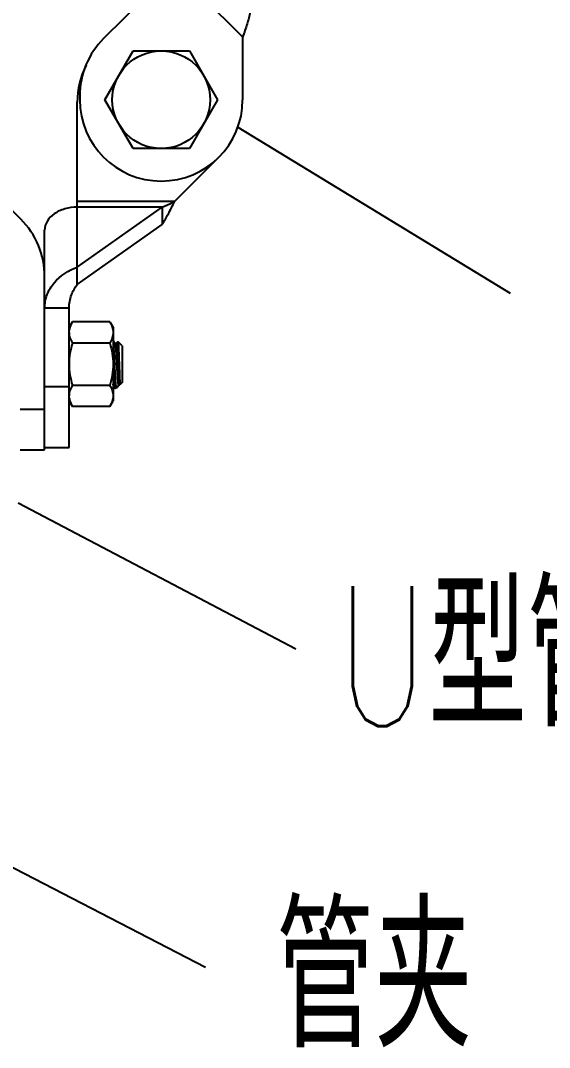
# Model space of a CAD drawing. Extents: x 1031190 to 1725648, y 733081 to 1571294.
# Drawn here: x 1155684 to 1157193, y 1246596 to 1249526 of the extents above; entities that cross this region are included whole.
import ezdxf

# ---------------------------------------------------------------- set-up
doc = ezdxf.new("R2010")
doc.units = 0
doc.header["$LTSCALE"] = 1000
doc.header["$MEASUREMENT"] = 0
doc.layers.add('W_DIM', color=4, linetype='Continuous')
doc.styles.get("Standard").update_dxf_attribs({"font": 'gbenor.shx', "bigfont": 'gbcbig.shx'})
doc.styles.add('wwp100', font='txt.shx', dxfattribs={"width": 0.7, "height": 400, "bigfont": 'hztxt.shx'})
doc.dimstyles.get("Standard").update_dxf_attribs({"dimtxt": 0.18, "dimasz": 0.18, "dimexe": 0.18, "dimexo": 0.0625, "dimgap": 0.09, "dimtad": 0, "dimtih": 1, "dimtoh": 1, "dimdec": 4, "dimzin": 0, "dimdsep": 46, "dimtxsty": 'Standard', "dimcen": 0.09, "dimadec": 0, "dimazin": 0, "dimtfac": 1, "dimtdec": 4, "dimtofl": 0, "dimtmove": 0, "dimatfit": 3, "dimfxl": 0, "dimtolj": 1, "dimtzin": 0, "dimarcsym": 0})

msp = doc.modelspace()

# ---------------------------------------------------------------- linework, layer by layer
at = {"linetype": 'Continuous'}
for p, q in [((1155921.3, 1249475), (1156289, 1249842.8)), ((1156121.5, 1249675.3), (1156317.9, 1249479)), ((1156317.9, 1249300.6), (1156317.9, 1249479)), ((1155924.6, 1249300.6), (1156005.1, 1249440)), ((1156005.1, 1249440), (1156166, 1249440)), ((1156166, 1249440), (1156246.5, 1249300.6)), ((1155853.2, 1249310.8), (1155853.2, 1249300.6)), ((1155846, 1248773.4), (1155846, 1249293.4)), ((1156005.1, 1249161.2), (1155924.6, 1249300.6)), ((1156246.5, 1249300.6), (1156166, 1249161.2)), ((1155388.9, 1249255.8), (1155685.1, 1248959.6)), ((1156166, 1249161.2), (1156005.1, 1249161.2)), ((1156123.7, 1249010.2), (1156249.8, 1249136.3)), ((1156123.7, 1249010.2), (1155846, 1249010.2)), ((1156088, 1248993.8), (1155846, 1248993.8)), ((1155846, 1248822.7), (1156088, 1248993.8)), ((1156088, 1248993.8), (1156088, 1248944.5)), ((1155753.1, 1248301.7), (1155753.1, 1248928.1)), ((1155846, 1248773.4), (1156088, 1248944.5)), ((1155753.1, 1248706.5), (1155822.8, 1248706.5)), ((1155822.8, 1248307.5), (1155822.8, 1248706.5)), ((1155822.8, 1248650.1), (1155832.1, 1248666.3)), ((1155938.9, 1248666.3), (1155832.1, 1248666.3)), ((1155938.9, 1248666.3), (1155948.3, 1248650.1)), ((1155948.3, 1248650.1), (1155948.3, 1248441.1)), ((1155938.9, 1248605.9), (1155832.1, 1248605.9)), ((1155954.5, 1248604), (1155948.3, 1248614.8)), ((1155959.3, 1248604.3), (1155954.2, 1248604.3)), ((1155962.1, 1248609.4), (1155959.2, 1248604.3)), ((1155962.1, 1248609.4), (1155962.3, 1248609.4)), ((1155973.8, 1248597.9), (1155962.3, 1248609.4)), ((1155973.8, 1248597.9), (1155973.8, 1248493.3)), ((1155938.9, 1248485.3), (1155832.1, 1248485.3)), ((1155948.3, 1248486.9), (1155949.1, 1248486.9)), ((1155948.8, 1248487.2), (1155948.7, 1248487.5)), ((1155948.8, 1248487.2), (1155955.2, 1248476.1)), ((1155956.4, 1248475.9), (1155956.4, 1248484.7)), ((1155960.9, 1248480.7), (1155964.6, 1248486.9)), ((1155964.4, 1248486.9), (1155967.4, 1248486.9)), ((1155967.4, 1248498.1), (1155967.4, 1248486.9)), ((1155973.8, 1248493.3), (1155967.4, 1248486.9)), ((1155753.1, 1248481.7), (1155822.8, 1248481.7)), ((1155955.5, 1248475.9), (1155955.2, 1248476.1)), ((1155956.4, 1248475.9), (1155955.5, 1248475.9)), ((1155960.3, 1248479.8), (1155956.4, 1248475.9)), ((1155960.3, 1248479.8), (1155960.9, 1248480.7)), ((1155822.8, 1248441.1), (1155832.1, 1248424.9)), ((1155938.9, 1248424.9), (1155832.1, 1248424.9)), ((1155938.9, 1248424.9), (1155948.3, 1248441.1)), ((1155683.4, 1248417.8), (1155753.1, 1248417.8)), ((1155683.4, 1248301.7), (1155753.1, 1248301.7)), ((1155753.1, 1248307.5), (1155822.8, 1248307.5))]:
    msp.add_line(p, q, dxfattribs=at)
msp.add_circle((1156085.5, 1249300.6), 139.4, dxfattribs=at)
for centre, radius, start, end in [((1156085.5, 1249310.8), 232.3, 135, 180), ((1156078.4, 1249293.4), 232.3, 152.9997, 180), ((1156085.5, 1249300.6), 232.3, 180, 0), ((1155520.8, 1248795.3), 232.3, 0, 45), ((1155869.8, 1248636), 47, 172.5984, 173.3691), ((1155953, 1248489.2), 4.7, 198.4953, 200.8866), ((1155869.8, 1248455.2), 47, 186.6309, 187.4031)]:
    msp.add_arc(centre, radius, start, end, dxfattribs=at)
for points, knots in [([(1156339.1, 1249550.7), (1156337, 1249539.2), (1156330.3, 1249515.1), (1156322.2, 1249491.5), (1156317.9, 1249479)], [0, 0, 0, 0, 0.468219, 1, 1, 1, 1]), ([(1155846, 1248993.8), (1155834.1, 1248993.8), (1155810.8, 1248990.7), (1155780.4, 1248976.9), (1155758.8, 1248955.5), (1155753.1, 1248936.8), (1155753.1, 1248928.1)], [0, 0, 0, 0, 0.287969, 0.555344, 0.790533, 1, 1, 1, 1]), ([(1156088, 1248993.8), (1156091, 1248994.9), (1156103.2, 1248999.7), (1156114.9, 1249005.7), (1156123.7, 1249010.2)], [0, 0, 0, 0, 0.244001, 1, 1, 1, 1]), ([(1156088, 1248944.5), (1156094.7, 1248954.1), (1156106.9, 1248975.9), (1156117.9, 1248998.3), (1156123.7, 1249010.2)], [0, 0, 0, 0, 0.468219, 1, 1, 1, 1]), ([(1155753.1, 1248706.5), (1155753.1, 1248719.3), (1155758.2, 1248745.5), (1155785.7, 1248791), (1155821, 1248814), (1155846, 1248822.7)], [0, 0, 0, 0, 0.244342, 0.495326, 1, 1, 1, 1]), ([(1155822.8, 1248706.5), (1155822.8, 1248719), (1155827.4, 1248743.1), (1155839.3, 1248764.2), (1155846, 1248773.4)], [0, 0, 0, 0, 0.522516, 1, 1, 1, 1]), ([(1155832.1, 1248666.3), (1155831, 1248664.3), (1155826.9, 1248656.7), (1155824, 1248648.4), (1155823.2, 1248642)], [0, 0, 0, 0, 0.26074, 1, 1, 1, 1]), ([(1155938.9, 1248666.3), (1155941.7, 1248661.6), (1155946.3, 1248651.9), (1155948.3, 1248641.3), (1155948.3, 1248636.1)], [0, 0, 0, 0, 0.514931, 1, 1, 1, 1]), ([(1155822.8, 1248636.1), (1155822.8, 1248631), (1155824.7, 1248620.3), (1155829.4, 1248610.7), (1155832.1, 1248605.9)], [0, 0, 0, 0, 0.485069, 1, 1, 1, 1]), ([(1155948.3, 1248636.1), (1155948.3, 1248631), (1155946.3, 1248620.3), (1155941.7, 1248610.7), (1155938.9, 1248605.9)], [0, 0, 0, 0, 0.485069, 1, 1, 1, 1]), ([(1155832.1, 1248605.9), (1155829.3, 1248596.1), (1155824.6, 1248576.2), (1155822.8, 1248555.8), (1155822.8, 1248545.6)], [0, 0, 0, 0, 0.500104, 1, 1, 1, 1]), ([(1155938.9, 1248605.9), (1155941.8, 1248596.1), (1155946.5, 1248576.2), (1155948.3, 1248555.8), (1155948.3, 1248545.6)], [0, 0, 0, 0, 0.500104, 1, 1, 1, 1]), ([(1155956.4, 1248484.7), (1155955.4, 1248495.2), (1155954.5, 1248512.8), (1155953.3, 1248537.5), (1155952.4, 1248558.6), (1155951.4, 1248578.4), (1155950.5, 1248595.1), (1155949.4, 1248606.7), (1155949, 1248612.9), (1155948.3, 1248614.8)], [0, 0, 0, 0, 0.242677, 0.403766, 0.571084, 0.728325, 0.86011, 0.953625, 1, 1, 1, 1]), ([(1155954.9, 1248603.2), (1155954.8, 1248603.3), (1155954.7, 1248603.6), (1155954.6, 1248603.9), (1155954.5, 1248604)], [0, 0, 0, 0, 0.571751, 1, 1, 1, 1]), ([(1155964.4, 1248486.9), (1155964, 1248486.9), (1155963.6, 1248488.8), (1155963.1, 1248491.3), (1155962.5, 1248496.3), (1155962, 1248502.6), (1155961.4, 1248510.6), (1155960.6, 1248523.2), (1155959.6, 1248540.3), (1155958.5, 1248560.7), (1155957.4, 1248579.2), (1155956.2, 1248593.1), (1155955.6, 1248600.6), (1155954.9, 1248603.2)], [0, 0, 0, 0, 0.00993, 0.035692, 0.077147, 0.133012, 0.201431, 0.280113, 0.457397, 0.641103, 0.8066, 0.931746, 1, 1, 1, 1]), ([(1155967.4, 1248498.1), (1155966.5, 1248507.8), (1155965.6, 1248523.6), (1155964.4, 1248545.5), (1155963.4, 1248563.1), (1155962.6, 1248576.9), (1155961.9, 1248586.7), (1155961.4, 1248592.7), (1155960.9, 1248597.4), (1155960.4, 1248601.1), (1155960, 1248602.9), (1155959.6, 1248604.3), (1155959.3, 1248604.3)], [0, 0, 0, 0, 0.275467, 0.445769, 0.616141, 0.769932, 0.835819, 0.892144, 0.937558, 0.970974, 0.991706, 1, 1, 1, 1]), ([(1155962.3, 1248609.4), (1155962.5, 1248609.2), (1155962.6, 1248607.8), (1155963, 1248605.5), (1155963.2, 1248601.6), (1155963.7, 1248594.1), (1155964.2, 1248582), (1155964.8, 1248565.4), (1155965.4, 1248547.1), (1155966.2, 1248524.4), (1155966.8, 1248508.1), (1155967.4, 1248498.1)], [0, 0, 0, 0, 0.009691, 0.032013, 0.066681, 0.112991, 0.236161, 0.390242, 0.560502, 0.730169, 1, 1, 1, 1]), ([(1155954.8, 1248477.4), (1155954.4, 1248479.4), (1155953.8, 1248484.6), (1155952.6, 1248499.4), (1155951.4, 1248523.9), (1155949.9, 1248555.7), (1155948.9, 1248578), (1155948.3, 1248588.6)], [0, 0, 0, 0, 0.052851, 0.14115, 0.400167, 0.712507, 1, 1, 1, 1]), ([(1155822.8, 1248545.6), (1155822.8, 1248535.4), (1155824.6, 1248515), (1155829.3, 1248495.1), (1155832.1, 1248485.3)], [0, 0, 0, 0, 0.499896, 1, 1, 1, 1]), ([(1155948.3, 1248545.6), (1155948.3, 1248535.4), (1155946.5, 1248515), (1155941.8, 1248495.1), (1155938.9, 1248485.3)], [0, 0, 0, 0, 0.499896, 1, 1, 1, 1]), ([(1155832.1, 1248485.3), (1155829.4, 1248480.5), (1155824.7, 1248470.9), (1155822.8, 1248460.2), (1155822.8, 1248455.1)], [0, 0, 0, 0, 0.514931, 1, 1, 1, 1]), ([(1155938.9, 1248485.3), (1155941.7, 1248480.5), (1155946.3, 1248470.9), (1155948.3, 1248460.2), (1155948.3, 1248455.1)], [0, 0, 0, 0, 0.514931, 1, 1, 1, 1]), ([(1155956.4, 1248484.7), (1155956.7, 1248483.8), (1155957.2, 1248482.1), (1155958, 1248480.3), (1155959.2, 1248479.1), (1155960, 1248479.5), (1155960.3, 1248479.8)], [0, 0, 0, 0, 0.409984, 0.688664, 0.852512, 1, 1, 1, 1]), ([(1155948.3, 1248455.1), (1155948.3, 1248449.9), (1155946.3, 1248439.3), (1155941.7, 1248429.6), (1155938.9, 1248424.9)], [0, 0, 0, 0, 0.485069, 1, 1, 1, 1]), ([(1155823.2, 1248449.2), (1155823.5, 1248447.1), (1155825.1, 1248438.6), (1155828.9, 1248430.6), (1155832.1, 1248424.9)], [0, 0, 0, 0, 0.241319, 1, 1, 1, 1])]:
    msp.add_open_spline(points, degree=3, knots=knots, dxfattribs=at)
for points in [[(1155948.6, 1248487.7), (1155948.4, 1248488.2), (1155948.3, 1248488.6), (1155948.3, 1248489)], [(1155955.2, 1248476.1), (1155955, 1248476.5), (1155954.9, 1248477), (1155954.8, 1248477.4)]]:
    msp.add_open_spline(points, degree=3, dxfattribs=at)

# ---------------------------------------------------------------- texts
at = {"layer": 'W_DIM', "color": 7, "style": 'wwp100', "width": 0.7}
for s, p in [('U型管吊架', (1156584.2, 1247512.5)), ('管夹', (1156413.2, 1246596.2))]:
    msp.add_text(s, height=400, dxfattribs=at).set_placement(p)

# ---------------------------------------------------------------- leaders
for points in [[(1156304.2, 1249222.2), (1157080.9, 1248748.5)], [(1155677.6, 1248150.5), (1156469, 1247733.7)], [(1155472.1, 1247207.7), (1156212, 1246824.4)]]:
    msp.add_leader(points, dimstyle='Standard', override={"dimgap": 20, "dimtad": 0})

doc.saveas('drawing.dxf')
